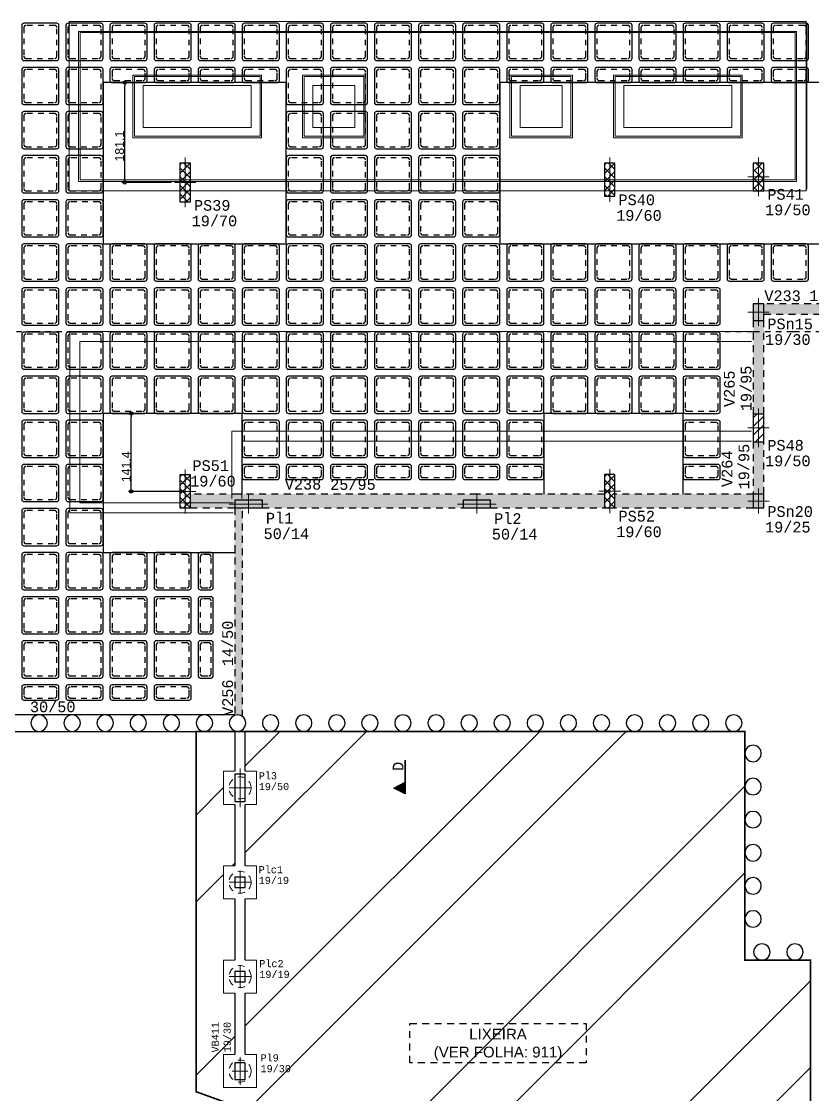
# Model space of a CAD drawing. Header units: millimetres. Extents: x -967 to 563, y -1588 to 506.
# Drawn here: x 59.74 to 74.08, y -275.43 to -255.97 of the extents above; entities that cross this region are included whole.
import ezdxf

# ---------------------------------------------------------------- set-up
doc = ezdxf.new("R2010")
doc.units = ezdxf.units.MM
for name, pattern in [('CYPE_RAYAPUNTOPUNTO', [0.45, 0.225, -0.075, 0, -0.075, 0, -0.075]), ('DASHDOT', [1, 0.5, -0.25, 0, -0.25]), ('ESTILO_TQS_0001', [1, 0.7, -0.3]), ('HIDDEN2', [0.1875, 0.125, -0.0625])]:
    doc.linetypes.add(name, pattern=pattern)
for name, color, linetype, lineweight in [('0017-PAI-PE-001-IMP-R02$0$Modelos genéricos', 252, 'Continuous', 5), ('0017-PAI-PE-001-IMP-R02$0$Pisos', 252, 'Continuous', 5), ('0017-PAI-PE-001-IMP-R02$0$WEVE_ESPESSURA 1', 252, 'Continuous', 5), ('BL_BORDE_ESTACAS', 1, 'Continuous', 9), ('BL_CONTORNO', 5, 'Continuous', 9), ('PILAR_EIXOS', 1, 'Continuous', 0)]:
    doc.layers.add(name, color=color, linetype=linetype, lineweight=lineweight)
for name, color, linetype in [('1', 5, 'Continuous'), ('11', 7, 'Continuous'), ('12', 4, 'Continuous'), ('2', 2, 'Continuous'), ('208', 13, 'Continuous'), ('226', 9, 'Continuous'), ('242', 3, 'Continuous'), ('251', 5, 'Continuous'), ('252', 153, 'ESTILO_TQS_0001'), ('3', 2, 'Continuous'), ('347-XXXX-ARQ-BASE-013-IMPLANTAÇÃO$0$_XREF PAI', 252, 'Continuous'), ('4', 2, 'Continuous'), ('8', 7, 'Continuous'), ('9', 7, 'Continuous'), ('A_htc_alv', 7, 'Continuous'), ('COTAS', 1, 'Continuous'), ('EIXOS', 8, 'DASHDOT')]:
    doc.layers.add(name, color=color, linetype=linetype)
doc.styles.add('ARIAL', font='arial.ttf')
doc.styles.add('TQS_LUCIDA_CONSOLE', font='lucon.TTF')
doc.dimstyles.new('AVILLA 100 2', dxfattribs={"dimtxt": 0.16, "dimasz": 0.06, "dimexe": 0.05, "dimexo": 0.05, "dimgap": 0.01, "dimtad": 3, "dimdec": 1, "dimlfac": 100, "dimzin": 9, "dimdsep": 46, "dimtxsty": 'ARIAL', "dimblk": 'ORIGIN', "dimcen": 1.5, "dimclrd": 10, "dimclre": 10, "dimclrt": 7, "dimadec": 0, "dimazin": 0, "dimtfac": 1, "dimtdec": 1, "dimtmove": 0, "dimatfit": 1, "dimfxl": 1, "dimarcsym": 0})
pattern_1 = [(45, (685.15059, -106.08026), (-0.078577241, 0.078577241), []), (135, (685.15059, -106.08026), (-0.078577241, -0.078577241), [])]

# ---------------------------------------------------------------- blocks, each defined once
blk = doc.blocks.new('_VAONER063700637000750007500')
at = {"layer": '251', "color": 8}
for p, q in [((-33.725, 29.725), (-33.725, -29.725)), ((29.725, 33.725), (-29.725, 33.725)), ((33.725, -29.725), (33.725, 29.725)), ((-29.725, -33.725), (29.725, -33.725))]:
    blk.add_line(p, q, dxfattribs=at)
for centre, start, end in [((-29.725, 29.725), 90, 180), ((29.725, 29.725), 0, 90), ((-29.725, -29.725), 180, 270), ((29.725, -29.725), 270, 0)]:
    blk.add_arc(centre, 4, start, end, dxfattribs=at)
at = {"layer": '252', "color": 8}
for p, q in [((-29.975, 25.975), (-29.975, -25.975)), ((25.975, 29.975), (-25.975, 29.975)), ((29.975, -25.975), (29.975, 25.975)), ((-25.975, -29.975), (25.975, -29.975))]:
    blk.add_line(p, q, dxfattribs=at)
for centre, start, end in [((-25.975, 25.975), 90, 180), ((25.975, 25.975), 0, 90), ((-25.975, -25.975), 180, 270), ((25.975, -25.975), 270, 0)]:
    blk.add_arc(centre, 4, start, end, dxfattribs=at)
blk = doc.blocks.new('_VAONER063700237000750007500')
at = {"layer": '251', "color": 8}
for p, q in [((-33.725, 9.725), (-33.725, -9.725)), ((29.725, 13.725), (-29.725, 13.725)), ((33.725, -9.725), (33.725, 9.725)), ((-29.725, -13.725), (29.725, -13.725))]:
    blk.add_line(p, q, dxfattribs=at)
for centre, start, end in [((-29.725, 9.725), 90, 180), ((29.725, 9.725), 0, 90), ((-29.725, -9.725), 180, 270), ((29.725, -9.725), 270, 0)]:
    blk.add_arc(centre, 4, start, end, dxfattribs=at)
at = {"layer": '252', "color": 8}
for p, q in [((-29.975, 5.975), (-29.975, -5.975)), ((25.975, 9.975), (-25.975, 9.975)), ((29.975, -5.975), (29.975, 5.975)), ((-25.975, -9.975), (25.975, -9.975))]:
    blk.add_line(p, q, dxfattribs=at)
for centre, start, end in [((-25.975, 5.975), 90, 180), ((25.975, 5.975), 0, 90), ((-25.975, -5.975), 180, 270), ((25.975, -5.975), 270, 0)]:
    blk.add_arc(centre, 4, start, end, dxfattribs=at)
blk = doc.blocks.new('_VAONER023700637000750007500')
at = {"layer": '251', "color": 8}
for p, q in [((-13.725, 29.725), (-13.725, -29.725)), ((9.725, 33.725), (-9.725, 33.725)), ((13.725, -29.725), (13.725, 29.725)), ((-9.725, -33.725), (9.725, -33.725))]:
    blk.add_line(p, q, dxfattribs=at)
for centre, start, end in [((-9.725, 29.725), 90, 180), ((9.725, 29.725), 0, 90), ((-9.725, -29.725), 180, 270), ((9.725, -29.725), 270, 0)]:
    blk.add_arc(centre, 4, start, end, dxfattribs=at)
at = {"layer": '252', "color": 8}
for p, q in [((-9.975, 25.975), (-9.975, -25.975)), ((5.975, 29.975), (-5.975, 29.975)), ((9.975, -25.975), (9.975, 25.975)), ((-5.975, -29.975), (5.975, -29.975))]:
    blk.add_line(p, q, dxfattribs=at)
for centre, start, end in [((-5.975, 25.975), 90, 180), ((5.975, 25.975), 0, 90), ((-5.975, -25.975), 180, 270), ((5.975, -25.975), 270, 0)]:
    blk.add_arc(centre, 4, start, end, dxfattribs=at)
blk = doc.blocks.new('NERVURADA TÉRREO 1 MODELO 2 (LO) R0')
at = {"layer": '208', "xscale": 0.01, "yscale": 0.01, "zscale": 0.01}
for name, p in [('_VAONER063700637000750007500', (732.253, -769.512)), ('_VAONER063700637000750007500', (733.053, -769.512)), ('_VAONER063700637000750007500', (733.852, -769.512)), ('_VAONER063700637000750007500', (734.652, -769.512)), ('_VAONER063700637000750007500', (735.451, -769.512)), ('_VAONER063700637000750007500', (736.251, -769.512)), ('_VAONER063700637000750007500', (737.05, -769.512)), ('_VAONER063700637000750007500', (737.85, -769.512)), ('_VAONER063700637000750007500', (738.649, -769.512)), ('_VAONER063700637000750007500', (739.449, -769.512)), ('_VAONER063700637000750007500', (740.248, -769.512)), ('_VAONER063700637000750007500', (741.048, -769.512)), ('_VAONER063700637000750007500', (741.847, -769.512)), ('_VAONER063700637000750007500', (742.647, -769.512)), ('_VAONER063700637000750007500', (743.446, -769.512)), ('_VAONER063700637000750007500', (744.246, -769.512)), ('_VAONER063700637000750007500', (745.045, -769.512)), ('_VAONER063700637000750007500', (745.845, -769.512)), ('_VAONER063700637000750007500', (732.253, -770.312)), ('_VAONER063700637000750007500', (733.053, -770.312)), ('_VAONER063700237000750007500', (733.852, -770.112)), ('_VAONER063700237000750007500', (734.652, -770.112)), ('_VAONER063700237000750007500', (735.451, -770.112)), ('_VAONER063700237000750007500', (736.251, -770.112)), ('_VAONER063700637000750007500', (737.05, -770.312)), ('_VAONER063700637000750007500', (737.85, -770.312)), ('_VAONER063700637000750007500', (738.649, -770.312)), ('_VAONER063700637000750007500', (739.449, -770.312)), ('_VAONER063700637000750007500', (740.248, -770.312)), ('_VAONER063700237000750007500', (741.048, -770.112)), ('_VAONER063700237000750007500', (741.847, -770.112)), ('_VAONER063700237000750007500', (742.647, -770.112)), ('_VAONER063700237000750007500', (743.446, -770.112)), ('_VAONER063700237000750007500', (744.246, -770.112)), ('_VAONER063700237000750007500', (745.045, -770.112)), ('_VAONER063700237000750007500', (745.845, -770.112)), ('_VAONER063700637000750007500', (732.253, -771.111)), ('_VAONER063700637000750007500', (733.053, -771.111)), ('_VAONER063700637000750007500', (737.05, -771.111)), ('_VAONER063700637000750007500', (737.85, -771.111)), ('_VAONER063700637000750007500', (738.649, -771.111)), ('_VAONER063700637000750007500', (739.449, -771.111)), ('_VAONER063700637000750007500', (740.248, -771.111)), ('_VAONER063700637000750007500', (732.253, -771.911)), ('_VAONER063700637000750007500', (733.053, -771.911)), ('_VAONER063700637000750007500', (737.05, -771.911)), ('_VAONER063700637000750007500', (737.85, -771.911)), ('_VAONER063700637000750007500', (738.649, -771.911)), ('_VAONER063700637000750007500', (739.449, -771.911)), ('_VAONER063700637000750007500', (740.248, -771.911)), ('_VAONER063700637000750007500', (732.253, -772.71)), ('_VAONER063700637000750007500', (733.053, -772.71)), ('_VAONER063700637000750007500', (737.05, -772.71)), ('_VAONER063700637000750007500', (737.85, -772.71)), ('_VAONER063700637000750007500', (738.649, -772.71)), ('_VAONER063700637000750007500', (739.449, -772.71)), ('_VAONER063700637000750007500', (740.248, -772.71)), ('_VAONER063700637000750007500', (732.253, -773.51)), ('_VAONER063700637000750007500', (733.053, -773.51)), ('_VAONER063700637000750007500', (733.852, -773.51)), ('_VAONER063700637000750007500', (734.652, -773.51)), ('_VAONER063700637000750007500', (735.451, -773.51)), ('_VAONER063700637000750007500', (736.251, -773.51)), ('_VAONER063700637000750007500', (737.05, -773.51)), ('_VAONER063700637000750007500', (737.85, -773.51)), ('_VAONER063700637000750007500', (738.649, -773.51)), ('_VAONER063700637000750007500', (739.449, -773.51)), ('_VAONER063700637000750007500', (740.248, -773.51)), ('_VAONER063700637000750007500', (741.048, -773.51)), ('_VAONER063700637000750007500', (741.847, -773.51)), ('_VAONER063700637000750007500', (742.647, -773.51)), ('_VAONER063700637000750007500', (743.446, -773.51)), ('_VAONER063700637000750007500', (744.246, -773.51)), ('_VAONER063700637000750007500', (745.045, -773.51)), ('_VAONER063700637000750007500', (745.845, -773.51)), ('_VAONER063700637000750007500', (732.253, -774.309)), ('_VAONER063700637000750007500', (733.053, -774.309)), ('_VAONER063700637000750007500', (733.852, -774.309)), ('_VAONER063700637000750007500', (734.652, -774.309)), ('_VAONER063700637000750007500', (735.451, -774.309)), ('_VAONER063700637000750007500', (736.251, -774.309)), ('_VAONER063700637000750007500', (737.05, -774.309)), ('_VAONER063700637000750007500', (737.85, -774.309)), ('_VAONER063700637000750007500', (738.649, -774.309)), ('_VAONER063700637000750007500', (739.449, -774.309)), ('_VAONER063700637000750007500', (740.248, -774.309)), ('_VAONER063700637000750007500', (741.048, -774.309)), ('_VAONER063700637000750007500', (741.847, -774.309)), ('_VAONER063700637000750007500', (742.647, -774.309)), ('_VAONER063700637000750007500', (743.446, -774.309)), ('_VAONER063700637000750007500', (744.246, -774.309)), ('_VAONER063700637000750007500', (732.253, -775.109)), ('_VAONER063700637000750007500', (733.053, -775.109)), ('_VAONER063700637000750007500', (733.852, -775.109)), ('_VAONER063700637000750007500', (734.652, -775.109)), ('_VAONER063700637000750007500', (735.451, -775.109)), ('_VAONER063700637000750007500', (736.251, -775.109)), ('_VAONER063700637000750007500', (737.05, -775.109)), ('_VAONER063700637000750007500', (737.85, -775.109)), ('_VAONER063700637000750007500', (738.649, -775.109)), ('_VAONER063700637000750007500', (739.449, -775.109)), ('_VAONER063700637000750007500', (740.248, -775.109)), ('_VAONER063700637000750007500', (741.048, -775.109)), ('_VAONER063700637000750007500', (741.847, -775.109)), ('_VAONER063700637000750007500', (742.647, -775.109)), ('_VAONER063700637000750007500', (743.446, -775.109)), ('_VAONER063700637000750007500', (744.246, -775.109)), ('_VAONER063700637000750007500', (732.253, -775.908)), ('_VAONER063700637000750007500', (733.053, -775.908)), ('_VAONER063700637000750007500', (733.852, -775.908)), ('_VAONER063700637000750007500', (734.652, -775.908)), ('_VAONER063700637000750007500', (735.451, -775.908)), ('_VAONER063700637000750007500', (736.251, -775.908)), ('_VAONER063700637000750007500', (737.05, -775.908)), ('_VAONER063700637000750007500', (737.85, -775.908)), ('_VAONER063700637000750007500', (738.649, -775.908)), ('_VAONER063700637000750007500', (739.449, -775.908)), ('_VAONER063700637000750007500', (740.248, -775.908)), ('_VAONER063700637000750007500', (741.048, -775.908)), ('_VAONER063700637000750007500', (741.847, -775.908)), ('_VAONER063700637000750007500', (742.647, -775.908)), ('_VAONER063700637000750007500', (743.446, -775.908)), ('_VAONER063700637000750007500', (744.246, -775.908)), ('_VAONER063700637000750007500', (732.253, -776.708)), ('_VAONER063700637000750007500', (733.053, -776.708)), ('_VAONER063700637000750007500', (736.251, -776.708)), ('_VAONER063700637000750007500', (737.05, -776.708)), ('_VAONER063700637000750007500', (737.85, -776.708)), ('_VAONER063700637000750007500', (738.649, -776.708)), ('_VAONER063700637000750007500', (739.449, -776.708)), ('_VAONER063700637000750007500', (740.248, -776.708)), ('_VAONER063700637000750007500', (741.048, -776.708)), ('_VAONER063700637000750007500', (744.246, -776.708)), ('_VAONER063700637000750007500', (732.253, -777.507)), ('_VAONER063700637000750007500', (733.053, -777.507)), ('_VAONER063700237000750007500', (736.251, -777.307)), ('_VAONER063700237000750007500', (737.05, -777.307)), ('_VAONER063700237000750007500', (737.85, -777.307)), ('_VAONER063700237000750007500', (738.649, -777.307)), ('_VAONER063700237000750007500', (739.449, -777.307)), ('_VAONER063700237000750007500', (740.248, -777.307)), ('_VAONER063700237000750007500', (741.048, -777.307)), ('_VAONER063700237000750007500', (744.246, -777.307)), ('_VAONER063700637000750007500', (732.253, -778.307)), ('_VAONER063700637000750007500', (733.053, -778.307)), ('_VAONER063700637000750007500', (732.253, -779.106)), ('_VAONER063700637000750007500', (733.053, -779.106)), ('_VAONER063700637000750007500', (733.852, -779.106)), ('_VAONER063700637000750007500', (734.652, -779.106)), ('_VAONER023700637000750007500', (735.251, -779.106)), ('_VAONER063700637000750007500', (732.253, -779.906)), ('_VAONER063700637000750007500', (733.053, -779.906)), ('_VAONER063700637000750007500', (733.852, -779.906)), ('_VAONER063700637000750007500', (734.652, -779.906)), ('_VAONER023700637000750007500', (735.251, -779.906)), ('_VAONER063700637000750007500', (732.253, -780.705)), ('_VAONER063700637000750007500', (733.053, -780.705)), ('_VAONER063700637000750007500', (733.852, -780.705)), ('_VAONER063700637000750007500', (734.652, -780.705)), ('_VAONER023700637000750007500', (735.251, -780.705)), ('_VAONER063700237000750007500', (732.253, -781.305)), ('_VAONER063700237000750007500', (733.053, -781.305)), ('_VAONER063700237000750007500', (733.852, -781.305)), ('_VAONER063700237000750007500', (734.652, -781.305))]:
    blk.add_blockref(name, p, dxfattribs=at)
blk = doc.blocks.new('Eixos do pilar')
at = {"layer": 'PILAR_EIXOS'}
for p, q in [((0, -0.5), (0, 0.5)), ((-0.5, 0), (0.5, 0))]:
    blk.add_line(p, q, dxfattribs=at)
blk = doc.blocks.new('MAS. FUND. LIXEIRA (LO) R0')
at = {"layer": '1', "color": 8}
for points in [[(771.812, -397.948), (771.812, -398.672)], [(772.002, -398.672), (772.002, -397.948)], [(771.812, -399.272), (771.812, -400.383)], [(772.002, -400.383), (772.002, -399.272)], [(771.812, -400.983), (771.812, -402.094)], [(772.002, -402.094), (772.002, -400.983)], [(771.812, -402.694), (771.812, -403.806)], [(772.002, -403.806), (772.002, -402.694)]]:
    blk.add_lwpolyline(points, dxfattribs=at)
at = {"layer": '2', "color": 8}
for points in [[(771.812, -399.222), (772.002, -399.222), (772.002, -398.722), (771.812, -398.722), (771.812, -399.222)], [(771.812, -404.256), (772.002, -404.256), (772.002, -403.956), (771.812, -403.956), (771.812, -404.256)]]:
    blk.add_lwpolyline(points, dxfattribs=at)
at = {"layer": '242', "color": 8}
for p, q in [((771.907, -400.683), (771.907, -400.683)), ((771.907, -402.394), (771.907, -402.394))]:
    blk.add_line(p, q, dxfattribs=at)
at = {"layer": '4', "color": 8}
for points in [[(771.812, -400.778), (772.002, -400.778), (772.002, -400.588), (771.812, -400.588), (771.812, -400.778)], [(771.812, -402.489), (772.002, -402.489), (772.002, -402.299), (771.812, -402.299), (771.812, -402.489)]]:
    blk.add_lwpolyline(points, dxfattribs=at)
at = {"layer": 'BL_BORDE_ESTACAS', "color": 8, "linetype": 'HIDDEN2'}
for centre in [(771.907, -398.972), (771.907, -400.683), (771.907, -402.394), (771.907, -404.106)]:
    blk.add_circle(centre, 0.2, dxfattribs=at)
at = {"layer": 'BL_CONTORNO', "color": 8}
for p, q in [((771.812, -398.672), (771.607, -398.672)), ((771.607, -398.672), (771.607, -399.272)), ((772.207, -398.672), (772.002, -398.672)), ((772.207, -399.272), (772.207, -398.672)), ((771.607, -399.272), (771.812, -399.272)), ((771.607, -399.272), (771.607, -399.272)), ((772.002, -399.272), (772.207, -399.272)), ((771.812, -400.383), (771.607, -400.383)), ((771.607, -400.383), (771.607, -400.983)), ((772.207, -400.383), (772.002, -400.383)), ((772.207, -400.983), (772.207, -400.383)), ((771.607, -400.983), (771.812, -400.983)), ((771.607, -400.983), (771.607, -400.983)), ((772.002, -400.983), (772.207, -400.983)), ((771.812, -402.094), (771.607, -402.094)), ((771.607, -402.094), (771.607, -402.694)), ((772.207, -402.094), (772.002, -402.094)), ((772.207, -402.694), (772.207, -402.094)), ((771.607, -402.694), (771.812, -402.694)), ((771.607, -402.694), (771.607, -402.694)), ((772.002, -402.694), (772.207, -402.694)), ((771.812, -403.806), (771.607, -403.806)), ((771.607, -403.806), (771.607, -404.406)), ((772.207, -403.806), (772.002, -403.806)), ((772.207, -404.406), (772.207, -403.806)), ((771.607, -404.406), (772.207, -404.406)), ((771.607, -404.406), (771.607, -404.406))]:
    blk.add_line(p, q, dxfattribs=at)
at = {"layer": 'PILAR_EIXOS', "color": 8, "xscale": 0.39}
for p, yscale in [((771.907, -398.972), 0.7), ((771.907, -400.683), 0.39), ((771.907, -402.394), 0.39)]:
    blk.add_blockref('Eixos do pilar', p, dxfattribs=dict(at, yscale=yscale))
at = {"layer": 'PILAR_EIXOS', "color": 8, "xscale": 0.2808000000000001, "yscale": 0.504, "zscale": 0.7200000000000001}
blk.add_blockref('Eixos do pilar', (771.907, -404.106), dxfattribs=at)
at = {"layer": '11', "color": 8, "linetype": 'Continuous', "style": 'TQS_LUCIDA_CONSOLE'}
blk.add_text('19/30', height=0.13, rotation=90, dxfattribs=at).set_placement((771.738, -403.765))
at = {"layer": '12', "color": 8, "linetype": 'Continuous', "style": 'TQS_LUCIDA_CONSOLE'}
for s, p in [('19/50', (772.247, -399.013)), ('19/19', (772.245, -400.715)), ('19/19', (772.256, -402.418)), ('19/30', (772.279, -404.127))]:
    blk.add_text(s, height=0.13, dxfattribs=at).set_placement(p)
at = {"layer": '8', "color": 8, "linetype": 'Continuous', "style": 'TQS_LUCIDA_CONSOLE'}
blk.add_text('VB411', height=0.13, rotation=90, dxfattribs=at).set_placement((771.522, -403.769))
at = {"layer": '9', "color": 8, "linetype": 'Continuous', "style": 'TQS_LUCIDA_CONSOLE'}
for s, p in [('Pl3', (772.247, -398.818)), ('Plc1', (772.245, -400.52)), ('Plc2', (772.256, -402.223)), ('Pl9', (772.279, -403.932))]:
    blk.add_text(s, height=0.13, dxfattribs=at).set_placement(p)
blk = doc.blocks.new('0017-PAI-PE-001-IMP-R02')
at = {"layer": '0017-PAI-PE-001-IMP-R02$0$Modelos genéricos', "color": 30}
for p, q in [((26.569, 43.232), (25.134, 43.232)), ((25.134, 43.232), (25.134, 40.272)), ((28.419, 43.232), (26.569, 43.232)), ((28.419, 39.179), (28.419, 43.232)), ((30.966, 43.245), (30.966, 29.879)), ((34.039, 43.245), (30.966, 43.245)), ((34.039, 29.879), (34.039, 43.245)), ((25.314, 40.272), (25.314, 43.052)), ((25.314, 43.052), (28.239, 43.052)), ((28.239, 43.052), (28.239, 39.179)), ((31.166, 43.045), (33.839, 43.045)), ((31.166, 30.079), (31.166, 43.045)), ((33.839, 43.045), (33.839, 30.079)), ((31.932, 42.089), (31.932, 39.755)), ((33.066, 42.089), (31.932, 42.089)), ((33.066, 39.755), (33.066, 42.089)), ((32.119, 39.942), (32.119, 41.902)), ((32.119, 41.902), (32.879, 41.902)), ((32.879, 41.902), (32.879, 39.942)), ((26.609, 40.292), (25.389, 40.292)), ((26.609, 30.867), (26.609, 40.292)), ((25.389, 40.112), (26.429, 40.112)), ((26.429, 40.112), (26.429, 30.867)), ((32.879, 39.942), (32.119, 39.942)), ((31.932, 39.755), (33.066, 39.755)), ((28.239, 39.179), (28.239, 39.064)), ((28.419, 39.064), (28.419, 39.179)), ((28.239, 39.064), (28.239, 33.724)), ((28.419, 33.724), (28.419, 39.064)), ((31.932, 39.009), (31.932, 37.875)), ((33.066, 39.009), (31.932, 39.009)), ((33.066, 37.875), (33.066, 39.009)), ((32.119, 38.463), (32.119, 38.822)), ((32.119, 38.822), (32.879, 38.822)), ((32.879, 38.822), (32.879, 38.443)), ((32.119, 38.456), (32.119, 38.462)), ((32.119, 38.45), (32.119, 38.455)), ((32.119, 38.443), (32.119, 38.449)), ((32.119, 38.434), (32.119, 38.441)), ((32.119, 38.428), (32.119, 38.433)), ((32.119, 38.422), (32.119, 38.427)), ((32.119, 38.062), (32.119, 38.42)), ((32.879, 38.442), (32.879, 38.436)), ((32.879, 38.435), (32.879, 38.43)), ((32.879, 38.429), (32.879, 38.423)), ((32.879, 38.421), (32.879, 38.414)), ((32.879, 38.413), (32.879, 38.408)), ((32.879, 38.407), (32.879, 38.402)), ((32.879, 38.4), (32.879, 38.062)), ((32.879, 38.062), (32.119, 38.062)), ((31.932, 37.875), (33.066, 37.875)), ((31.932, 35.249), (31.932, 34.115)), ((33.066, 35.249), (31.932, 35.249)), ((33.066, 34.115), (33.066, 35.249)), ((32.119, 35.062), (32.879, 35.062)), ((32.119, 34.302), (32.119, 35.062)), ((32.879, 35.062), (32.879, 34.302)), ((32.879, 34.302), (32.119, 34.302)), ((31.932, 34.115), (33.066, 34.115)), ((28.239, 33.724), (28.239, 33.609)), ((28.419, 33.609), (28.419, 33.724)), ((28.239, 33.609), (28.239, 30.867)), ((28.419, 30.867), (28.419, 33.609)), ((31.932, 33.369), (31.932, 31.035)), ((33.066, 33.369), (31.932, 33.369)), ((33.066, 31.035), (33.066, 33.369)), ((32.119, 33.182), (32.879, 33.182)), ((32.119, 31.222), (32.119, 33.182)), ((32.879, 33.182), (32.879, 31.222)), ((32.879, 31.222), (32.119, 31.222)), ((31.932, 31.035), (33.066, 31.035)), ((33.839, 30.079), (31.166, 30.079)), ((30.966, 29.879), (34.039, 29.879))]:
    blk.add_line(p, q, dxfattribs=at)
at = {"layer": '0017-PAI-PE-001-IMP-R02$0$Pisos', "color": 30}
for p, q in [((30.999, 29.879), (30.999, 29.862)), ((30.999, 29.862), (30.999, 29.879)), ((30.999, 29.862), (31.199, 29.862)), ((31.199, 29.862), (30.999, 29.862)), ((31.199, 29.862), (31.199, 29.879)), ((31.199, 29.879), (31.199, 29.862)), ((31.399, 29.862), (31.199, 29.862)), ((31.199, 29.862), (31.399, 29.862)), ((31.399, 29.879), (31.399, 29.862)), ((31.399, 29.862), (31.399, 29.879)), ((31.599, 29.862), (31.399, 29.862)), ((31.399, 29.862), (31.599, 29.862)), ((31.599, 29.862), (31.599, 29.879)), ((31.599, 29.879), (31.599, 29.862)), ((31.799, 29.862), (31.599, 29.862)), ((31.599, 29.862), (31.799, 29.862)), ((31.799, 29.862), (31.799, 29.879)), ((31.799, 29.879), (31.799, 29.862)), ((31.999, 29.862), (31.799, 29.862)), ((31.799, 29.862), (31.999, 29.862)), ((31.999, 29.879), (31.999, 29.862)), ((31.999, 29.862), (31.999, 29.879)), ((32.199, 29.862), (31.999, 29.862)), ((31.999, 29.862), (32.199, 29.862)), ((32.199, 29.862), (32.199, 29.879)), ((32.199, 29.879), (32.199, 29.862)), ((32.399, 29.862), (32.199, 29.862)), ((32.199, 29.862), (32.399, 29.862)), ((32.399, 29.879), (32.399, 29.862)), ((32.399, 29.862), (32.399, 29.879)), ((32.399, 29.862), (32.599, 29.862)), ((32.599, 29.862), (32.399, 29.862)), ((32.599, 29.862), (32.599, 29.879)), ((32.599, 29.879), (32.599, 29.862)), ((32.799, 29.862), (32.599, 29.862)), ((32.599, 29.862), (32.799, 29.862)), ((32.799, 29.879), (32.799, 29.862)), ((32.799, 29.862), (32.799, 29.879)), ((32.999, 29.862), (32.799, 29.862)), ((32.799, 29.862), (32.999, 29.862)), ((32.999, 29.862), (32.999, 29.879)), ((32.999, 29.879), (32.999, 29.862)), ((33.199, 29.862), (32.999, 29.862)), ((32.999, 29.862), (33.199, 29.862)), ((33.199, 29.879), (33.199, 29.862)), ((33.199, 29.862), (33.199, 29.879)), ((33.399, 29.862), (33.199, 29.862)), ((33.199, 29.862), (33.399, 29.862)), ((33.399, 29.879), (33.399, 29.862)), ((33.399, 29.862), (33.399, 29.879)), ((33.599, 29.862), (33.399, 29.862)), ((33.399, 29.862), (33.599, 29.862)), ((33.599, 29.862), (33.599, 29.879)), ((33.599, 29.879), (33.599, 29.862)), ((33.799, 29.862), (33.599, 29.862)), ((33.599, 29.862), (33.799, 29.862)), ((33.799, 29.879), (33.799, 29.862)), ((33.799, 29.862), (33.799, 29.879)), ((33.799, 29.862), (34.006, 29.862)), ((33.999, 29.862), (33.799, 29.862)), ((33.999, 29.879), (33.999, 29.862)), ((34.006, 29.862), (34.006, 29.879))]:
    blk.add_line(p, q, dxfattribs=at)
at = {"layer": '0017-PAI-PE-001-IMP-R02$0$WEVE_ESPESSURA 1', "color": 30}
for p, q in [((33.859, 43.072), (31.139, 43.072)), ((31.139, 43.072), (31.139, 30.052)), ((33.859, 30.052), (33.859, 43.072)), ((31.959, 39.782), (31.959, 42.062)), ((31.959, 42.062), (33.039, 42.062)), ((33.039, 42.062), (33.039, 39.782)), ((33.039, 39.782), (31.959, 39.782)), ((31.959, 37.902), (31.959, 38.982)), ((31.959, 38.982), (33.039, 38.982)), ((33.039, 38.982), (33.039, 37.902)), ((33.039, 37.902), (31.959, 37.902)), ((31.959, 34.142), (31.959, 35.222)), ((31.959, 35.222), (33.039, 35.222)), ((33.039, 35.222), (33.039, 34.142)), ((33.039, 34.142), (31.959, 34.142)), ((31.959, 31.062), (31.959, 33.342)), ((31.959, 33.342), (33.039, 33.342)), ((33.039, 33.342), (33.039, 31.062)), ((33.039, 31.062), (31.959, 31.062)), ((31.139, 30.052), (33.859, 30.052))]:
    blk.add_line(p, q, dxfattribs=at)
blk = doc.blocks.new('_CORTEA')
for p, q in [((-1.215955, 0), (-1.008539, 0.414832)), ((-1.213134, 0.001738), (-1.008539, 0.41093)), ((-1.008539, 0.414832), (-0.801992, 0.001738)), ((-1.008539, 0.410929), (-0.803943, 0.001739)), ((0, 0), (-1.215955, 0)), ((-1.213134, 0.001739), (0, 0.001739)), ((-1.198048, 0.03191), (-0.819029, 0.03191)), ((-1.182092, 0.06382), (-0.834984, 0.06382)), ((-1.166137, 0.09573), (-0.85094, 0.09573)), ((-1.150182, 0.12764), (-0.866895, 0.12764)), ((-1.134225, 0.159551), (-0.882851, 0.159551)), ((-1.11827, 0.191461), (-0.898806, 0.191461)), ((-1.102411, 0.223182), (-0.91476, 0.223369)), ((-1.086361, 0.255281), (-0.930716, 0.255281)), ((-1.070407, 0.287191), (-0.946671, 0.287191)), ((-1.054453, 0.319101), (-0.962626, 0.319101)), ((-1.038497, 0.351012), (-0.978581, 0.351012)), ((-1.022543, 0.382922), (-0.994535, 0.382922))]:
    blk.add_line(p, q)
blk.add_lwpolyline([(-1.213134, 0.001739), (-1.008539, 0.410929), (-0.803943, 0.001739), (-1.213134, 0.001739)])
blk = doc.blocks.new('EIXOS DE OBRA TERREO1')
at = {"layer": 'EIXOS', "linetype": 'CYPE_RAYAPUNTOPUNTO'}
blk.add_line((699.3939, -174.7597), (774.5346, -174.7597), dxfattribs=at)
blk = doc.blocks.new('MAS. CONTENÇÃO TÉRREO 1 (LO) R0')
at = {"layer": '3', "color": 8}
for points in [[(832.264, -666.476), (832.253, -666.418), (832.22, -666.37), (832.171, -666.337), (832.114, -666.326), (832.057, -666.337), (832.008, -666.37), (831.975, -666.418), (831.964, -666.476), (831.975, -666.533), (832.008, -666.582), (832.057, -666.614), (832.114, -666.626), (832.171, -666.614), (832.22, -666.582), (832.253, -666.533), (832.264, -666.476)], [(832.864, -666.476), (832.853, -666.418), (832.82, -666.37), (832.771, -666.337), (832.714, -666.326), (832.657, -666.337), (832.608, -666.37), (832.575, -666.418), (832.564, -666.476), (832.575, -666.533), (832.608, -666.582), (832.657, -666.614), (832.714, -666.626), (832.771, -666.614), (832.82, -666.582), (832.853, -666.533), (832.864, -666.476)], [(833.464, -666.476), (833.453, -666.418), (833.42, -666.37), (833.371, -666.337), (833.314, -666.326), (833.257, -666.337), (833.208, -666.37), (833.175, -666.418), (833.164, -666.476), (833.175, -666.533), (833.208, -666.582), (833.257, -666.614), (833.314, -666.626), (833.371, -666.614), (833.42, -666.582), (833.453, -666.533), (833.464, -666.476)], [(834.064, -666.476), (834.053, -666.418), (834.02, -666.37), (833.971, -666.337), (833.914, -666.326), (833.857, -666.337), (833.808, -666.37), (833.775, -666.418), (833.764, -666.476), (833.775, -666.533), (833.808, -666.582), (833.857, -666.614), (833.914, -666.626), (833.971, -666.614), (834.02, -666.582), (834.053, -666.533), (834.064, -666.476)], [(834.664, -666.476), (834.653, -666.418), (834.62, -666.37), (834.571, -666.337), (834.514, -666.326), (834.457, -666.337), (834.408, -666.37), (834.375, -666.418), (834.364, -666.476), (834.375, -666.533), (834.408, -666.582), (834.457, -666.614), (834.514, -666.626), (834.571, -666.614), (834.62, -666.582), (834.653, -666.533), (834.664, -666.476)], [(835.264, -666.476), (835.253, -666.418), (835.22, -666.37), (835.171, -666.337), (835.114, -666.326), (835.057, -666.337), (835.008, -666.37), (834.975, -666.418), (834.964, -666.476), (834.975, -666.533), (835.008, -666.582), (835.057, -666.614), (835.114, -666.626), (835.171, -666.614), (835.22, -666.582), (835.253, -666.533), (835.264, -666.476)], [(835.864, -666.476), (835.853, -666.418), (835.82, -666.37), (835.771, -666.337), (835.714, -666.326), (835.657, -666.337), (835.608, -666.37), (835.575, -666.418), (835.564, -666.476), (835.575, -666.533), (835.608, -666.582), (835.657, -666.614), (835.714, -666.626), (835.771, -666.614), (835.82, -666.582), (835.853, -666.533), (835.864, -666.476)], [(836.464, -666.476), (836.453, -666.418), (836.42, -666.37), (836.371, -666.337), (836.314, -666.326), (836.257, -666.337), (836.208, -666.37), (836.175, -666.418), (836.164, -666.476), (836.175, -666.533), (836.208, -666.582), (836.257, -666.614), (836.314, -666.626), (836.371, -666.614), (836.42, -666.582), (836.453, -666.533), (836.464, -666.476)], [(837.064, -666.476), (837.053, -666.418), (837.02, -666.37), (836.971, -666.337), (836.914, -666.326), (836.857, -666.337), (836.808, -666.37), (836.775, -666.418), (836.764, -666.476), (836.775, -666.533), (836.808, -666.582), (836.857, -666.614), (836.914, -666.626), (836.971, -666.614), (837.02, -666.582), (837.053, -666.533), (837.064, -666.476)], [(837.664, -666.476), (837.653, -666.418), (837.62, -666.37), (837.571, -666.337), (837.514, -666.326), (837.457, -666.337), (837.408, -666.37), (837.375, -666.418), (837.364, -666.476), (837.375, -666.533), (837.408, -666.582), (837.457, -666.614), (837.514, -666.626), (837.571, -666.614), (837.62, -666.582), (837.653, -666.533), (837.664, -666.476)], [(838.264, -666.476), (838.253, -666.418), (838.22, -666.37), (838.171, -666.337), (838.114, -666.326), (838.057, -666.337), (838.008, -666.37), (837.975, -666.418), (837.964, -666.476), (837.975, -666.533), (838.008, -666.582), (838.057, -666.614), (838.114, -666.626), (838.171, -666.614), (838.22, -666.582), (838.253, -666.533), (838.264, -666.476)], [(838.864, -666.476), (838.853, -666.418), (838.82, -666.37), (838.771, -666.337), (838.714, -666.326), (838.657, -666.337), (838.608, -666.37), (838.575, -666.418), (838.564, -666.476), (838.575, -666.533), (838.608, -666.582), (838.657, -666.614), (838.714, -666.626), (838.771, -666.614), (838.82, -666.582), (838.853, -666.533), (838.864, -666.476)], [(839.464, -666.476), (839.453, -666.418), (839.42, -666.37), (839.371, -666.337), (839.314, -666.326), (839.257, -666.337), (839.208, -666.37), (839.175, -666.418), (839.164, -666.476), (839.175, -666.533), (839.208, -666.582), (839.257, -666.614), (839.314, -666.626), (839.371, -666.614), (839.42, -666.582), (839.453, -666.533), (839.464, -666.476)], [(840.064, -666.476), (840.053, -666.418), (840.02, -666.37), (839.971, -666.337), (839.914, -666.326), (839.857, -666.337), (839.808, -666.37), (839.775, -666.418), (839.764, -666.476), (839.775, -666.533), (839.808, -666.582), (839.857, -666.614), (839.914, -666.626), (839.971, -666.614), (840.02, -666.582), (840.053, -666.533), (840.064, -666.476)], [(840.664, -666.476), (840.653, -666.418), (840.62, -666.37), (840.571, -666.337), (840.514, -666.326), (840.457, -666.337), (840.408, -666.37), (840.375, -666.418), (840.364, -666.476), (840.375, -666.533), (840.408, -666.582), (840.457, -666.614), (840.514, -666.626), (840.571, -666.614), (840.62, -666.582), (840.653, -666.533), (840.664, -666.476)], [(841.264, -666.476), (841.253, -666.418), (841.22, -666.37), (841.171, -666.337), (841.114, -666.326), (841.057, -666.337), (841.008, -666.37), (840.975, -666.418), (840.964, -666.476), (840.975, -666.533), (841.008, -666.582), (841.057, -666.614), (841.114, -666.626), (841.171, -666.614), (841.22, -666.582), (841.253, -666.533), (841.264, -666.476)], [(841.614, -667.026), (841.603, -666.968), (841.57, -666.92), (841.521, -666.887), (841.464, -666.876), (841.407, -666.887), (841.358, -666.92), (841.325, -666.968), (841.314, -667.026), (841.325, -667.083), (841.358, -667.132), (841.407, -667.164), (841.464, -667.176), (841.521, -667.164), (841.57, -667.132), (841.603, -667.083), (841.614, -667.026)], [(841.614, -667.626), (841.603, -667.568), (841.57, -667.52), (841.521, -667.487), (841.464, -667.476), (841.407, -667.487), (841.358, -667.52), (841.325, -667.568), (841.314, -667.626), (841.325, -667.683), (841.358, -667.732), (841.407, -667.764), (841.464, -667.776), (841.521, -667.764), (841.57, -667.732), (841.603, -667.683), (841.614, -667.626)], [(841.614, -668.226), (841.603, -668.168), (841.57, -668.12), (841.521, -668.087), (841.464, -668.076), (841.407, -668.087), (841.358, -668.12), (841.325, -668.168), (841.314, -668.226), (841.325, -668.283), (841.358, -668.332), (841.407, -668.364), (841.464, -668.376), (841.521, -668.364), (841.57, -668.332), (841.603, -668.283), (841.614, -668.226)], [(841.614, -668.826), (841.603, -668.768), (841.57, -668.72), (841.521, -668.687), (841.464, -668.676), (841.407, -668.687), (841.358, -668.72), (841.325, -668.768), (841.314, -668.826), (841.325, -668.883), (841.358, -668.932), (841.407, -668.964), (841.464, -668.976), (841.521, -668.964), (841.57, -668.932), (841.603, -668.883), (841.614, -668.826)], [(841.614, -669.426), (841.603, -669.368), (841.57, -669.32), (841.521, -669.287), (841.464, -669.276), (841.407, -669.287), (841.358, -669.32), (841.325, -669.368), (841.314, -669.426), (841.325, -669.483), (841.358, -669.532), (841.407, -669.564), (841.464, -669.576), (841.521, -669.564), (841.57, -669.532), (841.603, -669.483), (841.614, -669.426)], [(841.614, -670.026), (841.603, -669.968), (841.57, -669.92), (841.521, -669.887), (841.464, -669.876), (841.407, -669.887), (841.358, -669.92), (841.325, -669.968), (841.314, -670.026), (841.325, -670.083), (841.358, -670.132), (841.407, -670.164), (841.464, -670.176), (841.521, -670.164), (841.57, -670.132), (841.603, -670.083), (841.614, -670.026)], [(841.774, -670.626), (841.763, -670.568), (841.73, -670.52), (841.681, -670.487), (841.624, -670.476), (841.567, -670.487), (841.518, -670.52), (841.485, -670.568), (841.474, -670.626), (841.485, -670.683), (841.518, -670.732), (841.567, -670.764), (841.624, -670.776), (841.681, -670.764), (841.73, -670.732), (841.763, -670.683), (841.774, -670.626)], [(842.374, -670.626), (842.363, -670.568), (842.33, -670.52), (842.281, -670.487), (842.224, -670.476), (842.167, -670.487), (842.118, -670.52), (842.085, -670.568), (842.074, -670.626), (842.085, -670.683), (842.118, -670.732), (842.167, -670.764), (842.224, -670.776), (842.281, -670.764), (842.33, -670.732), (842.363, -670.683), (842.374, -670.626)]]:
    blk.add_lwpolyline(points, dxfattribs=at)
at = {"layer": '4', "color": 8}
for points in [[(828.664, -666.476), (828.653, -666.418), (828.62, -666.37), (828.571, -666.337), (828.514, -666.326), (828.457, -666.337), (828.408, -666.37), (828.375, -666.418), (828.364, -666.476), (828.375, -666.533), (828.408, -666.582), (828.457, -666.614), (828.514, -666.626), (828.571, -666.614), (828.62, -666.582), (828.653, -666.533), (828.664, -666.476)], [(829.264, -666.476), (829.253, -666.418), (829.22, -666.37), (829.171, -666.337), (829.114, -666.326), (829.057, -666.337), (829.008, -666.37), (828.975, -666.418), (828.964, -666.476), (828.975, -666.533), (829.008, -666.582), (829.057, -666.614), (829.114, -666.626), (829.171, -666.614), (829.22, -666.582), (829.253, -666.533), (829.264, -666.476)], [(829.864, -666.476), (829.853, -666.418), (829.82, -666.37), (829.771, -666.337), (829.714, -666.326), (829.657, -666.337), (829.608, -666.37), (829.575, -666.418), (829.564, -666.476), (829.575, -666.533), (829.608, -666.582), (829.657, -666.614), (829.714, -666.626), (829.771, -666.614), (829.82, -666.582), (829.853, -666.533), (829.864, -666.476)], [(830.464, -666.476), (830.453, -666.418), (830.42, -666.37), (830.371, -666.337), (830.314, -666.326), (830.257, -666.337), (830.208, -666.37), (830.175, -666.418), (830.164, -666.476), (830.175, -666.533), (830.208, -666.582), (830.257, -666.614), (830.314, -666.626), (830.371, -666.614), (830.42, -666.582), (830.453, -666.533), (830.464, -666.476)], [(831.064, -666.476), (831.053, -666.418), (831.02, -666.37), (830.971, -666.337), (830.914, -666.326), (830.857, -666.337), (830.808, -666.37), (830.775, -666.418), (830.764, -666.476), (830.775, -666.533), (830.808, -666.582), (830.857, -666.614), (830.914, -666.626), (830.971, -666.614), (831.02, -666.582), (831.053, -666.533), (831.064, -666.476)], [(831.664, -666.476), (831.653, -666.418), (831.62, -666.37), (831.571, -666.337), (831.514, -666.326), (831.457, -666.337), (831.408, -666.37), (831.375, -666.418), (831.364, -666.476), (831.375, -666.533), (831.408, -666.582), (831.457, -666.614), (831.514, -666.626), (831.571, -666.614), (831.62, -666.582), (831.653, -666.533), (831.664, -666.476)]]:
    blk.add_lwpolyline(points, dxfattribs=at)
blk = doc.blocks.new('_Origin')
at = {"color": 0, "linetype": 'ByBlock', "lineweight": -2}
blk.add_line((0, 0), (-1, 0), dxfattribs=at)
blk.add_circle((0, 0), 0.5, dxfattribs=at)
blk = doc.blocks.new('*D743')
at = {"layer": 'COTAS', "color": 10, "linetype": 'ByBlock', "lineweight": -2, "transparency": 16777216}
for p, q in [((842.977, -602.27), (842.907, -602.27)), ((842.957, -604.02), (842.957, -602.33)), ((843.809, -604.08), (842.907, -604.08))]:
    blk.add_line(p, q, dxfattribs=at)
at = {"layer": 'Defpoints', "color": 0, "linetype": 'ByBlock', "transparency": 16777216}
for p in [(842.957, -602.27), (843.027, -602.27), (843.859, -604.08)]:
    blk.add_point(p, dxfattribs=at)
at = {"layer": 'COTAS', "color": 10, "linetype": 'ByBlock', "lineweight": -2, "transparency": 16777216, "xscale": 0.06, "yscale": 0.06, "zscale": 0.06}
for p, rotation in [((842.957, -602.27), 90), ((842.957, -604.08), 270)]:
    blk.add_blockref('_Origin', p, dxfattribs=dict(at, rotation=rotation))
at = {"layer": 'COTAS', "color": 7, "linetype": 'ByBlock', "transparency": 16777216, "insert": (842.865, -603.422), "char_height": 0.16, "attachment_point": 5, "rotation": 90, "style": 'ARIAL'}
blk.add_mtext('181.1', dxfattribs=at)
blk = doc.blocks.new('*D773')
at = {"layer": 'COTAS', "color": 10, "linetype": 'ByBlock', "lineweight": -2, "transparency": 16777216}
for p, q in [((843.035, -608.266), (843.025, -608.266)), ((843.075, -609.62), (843.075, -608.326)), ((844.004, -609.68), (843.025, -609.68))]:
    blk.add_line(p, q, dxfattribs=at)
at = {"layer": 'Defpoints', "color": 0, "linetype": 'ByBlock', "transparency": 16777216}
for p in [(843.075, -608.266), (843.085, -608.266), (844.054, -609.68)]:
    blk.add_point(p, dxfattribs=at)
at = {"layer": 'COTAS', "color": 10, "linetype": 'ByBlock', "lineweight": -2, "transparency": 16777216, "xscale": 0.06, "yscale": 0.06, "zscale": 0.06}
for p, rotation in [((843.075, -608.266), 90), ((843.075, -609.68), 270)]:
    blk.add_blockref('_Origin', p, dxfattribs=dict(at, rotation=rotation))
at = {"layer": 'COTAS', "color": 7, "linetype": 'ByBlock', "transparency": 16777216, "insert": (842.984, -609.235), "char_height": 0.16, "attachment_point": 5, "rotation": 90, "style": 'ARIAL'}
blk.add_mtext('141.4', dxfattribs=at)
blk = doc.blocks.new('COTAS TÉRREO (LO) R0')
at = {"layer": 'COTAS', "linetype": 'ByBlock'}
for base, p1, p2, picture, middle in [((842.9570179297, -602.2698861131), (843.8592448012, -604.0803861132), (843.0274948043, -602.2698861131), '*D743', (842.9570179297, -603.4221211063)), ((843.0747, -608.2664), (844.0542, -609.6804), (843.0847, -608.2664), '*D773', (843.0747, -609.2355))]:
    dim = blk.add_linear_dim(base=base, p1=p1, p2=p2, angle=90, dimstyle='AVILLA 100 2', dxfattribs=at)
    dim.commit()
    dim.dimension.update_dxf_attribs({"geometry": picture, "text_midpoint": middle, "dimtype": 128})

msp = doc.modelspace()

# ---------------------------------------------------------------- hatches: boundary and pattern name
at = {"linetype": 'ByBlock'}
h = msp.add_hatch(dxfattribs=at)
h.set_pattern_fill('ANSI37', color=4, scale=0.035)
h.set_pattern_definition(pattern_1)
h.paths.add_polyline_path([(62.6107, -259.2421), (62.8007, -259.2421), (62.8007, -258.5421), (62.6107, -258.5421)])
h = msp.add_hatch(dxfattribs=at)
h.set_pattern_fill('ANSI37', color=4, scale=0.035)
h.set_pattern_definition(pattern_1)
h.paths.add_polyline_path([(70.3107, -259.1421), (70.5007, -259.1421), (70.5007, -258.5421), (70.3107, -258.5421)])
h = msp.add_hatch(dxfattribs=at)
h.set_pattern_fill('ANSI37', color=4, scale=0.035)
h.set_pattern_definition(pattern_1)
h.paths.add_polyline_path([(73.0107, -259.0421), (73.2007, -259.0421), (73.2007, -258.5421), (73.0107, -258.5421)])
h = msp.add_hatch(dxfattribs=at)
h.set_pattern_fill('ANSI31', color=4, scale=0.035)
h.set_pattern_definition([(45, (585.15059, -196.08026), (-0.07857724, 0.07857724), [])])
h.paths.add_polyline_path([(73.0107, -263.5921), (73.2007, -263.5921), (73.2007, -263.0921), (73.0107, -263.0921)])
h = msp.add_hatch(dxfattribs=at)
h.set_pattern_fill('ANSI37', color=4, scale=0.035)
h.set_pattern_definition(pattern_1)
h.paths.add_polyline_path([(62.6107, -264.7921), (62.8007, -264.7921), (62.8007, -264.1921), (62.6107, -264.1921)])
h = msp.add_hatch(dxfattribs=at)
h.set_pattern_fill('ANSI37', color=4, scale=0.035)
h.set_pattern_definition(pattern_1)
h.paths.add_polyline_path([(70.3107, -264.7871), (70.5007, -264.7871), (70.5007, -264.1871), (70.3107, -264.1871)])
at = {"layer": 'A_htc_alv', "linetype": 'ByBlock', "true_color": 0x78678e}
h = msp.add_hatch(color=8, dxfattribs=at)
h.dxf.hatch_style = 1
h.paths.add_polyline_path([(73.2007, -261.0921), (73.0107, -261.0921), (73.0107, -263.0921), (73.2007, -263.0921)])
h = msp.add_hatch(color=8, dxfattribs=at)
h.dxf.hatch_style = 1
h.paths.add_polyline_path([(79.2657, -261.0921), (73.2007, -261.0921), (73.2007, -261.2821), (79.2657, -261.2821)])
h = msp.add_hatch(color=8, dxfattribs=at)
h.dxf.hatch_style = 1
h.paths.add_polyline_path([(73.2007, -263.5921), (73.0107, -263.5921), (73.0107, -264.7921), (73.2007, -264.7921)])
h = msp.add_hatch(color=8, dxfattribs=at)
h.dxf.hatch_style = 1
h.paths.add_polyline_path([(70.3107, -264.5421), (62.8007, -264.5421), (62.8007, -264.7921), (70.3107, -264.7921)])
h = msp.add_hatch(color=8, dxfattribs=at)
h.dxf.hatch_style = 1
h.paths.add_polyline_path([(73.0107, -264.5421), (70.5007, -264.5421), (70.5007, -264.7921), (73.0107, -264.7921)])
at = {"layer": 'A_htc_alv', "linetype": 'ByBlock', "true_color": 0x51a904}
h = msp.add_hatch(color=74, dxfattribs=at)
h.dxf.hatch_style = 1
h.paths.add_polyline_path([(63.7457, -264.7921), (63.6057, -264.7921), (63.6057, -268.5421), (63.6557, -268.5421), (63.7131, -268.5536), (63.7457, -268.5753)])
at = {"layer": 'A_htc_alv', "linetype": 'ByBlock', "true_color": 0xe5e878}
h = msp.add_hatch(dxfattribs=at)
h.set_pattern_fill('ANSI32', color=61, scale=0.35)
h.set_pattern_definition([(45, (-781.3485, 45.1883), (-2.357317, 2.357317), []), (45, (-779.777, 45.1883), (-2.357317, 2.357317), [])])
h.paths.add_polyline_path([(72.8557, -268.8421), (63.7957, -268.8421), (63.7957, -269.5663), (64.0007, -269.5663), (64.0007, -270.1663), (63.7957, -270.1663), (63.7957, -271.2773), (64.0007, -271.2773), (64.0007, -271.8773), (63.7957, -271.8773), (63.7957, -272.9883), (64.0007, -272.9883), (64.0007, -273.5883), (63.7957, -273.5883), (63.7957, -274.6994), (64.0007, -274.6994), (64.0007, -275.2994), (63.4007, -275.2994), (63.4007, -274.6994), (63.6057, -274.6994), (63.6057, -273.5883), (63.4007, -273.5883), (63.4007, -272.9883), (63.6057, -272.9883), (63.6057, -271.8773), (63.4007, -271.8773), (63.4007, -271.2773), (63.6057, -271.2773), (63.6057, -270.1663), (63.4007, -270.1663), (63.4007, -269.5663), (63.6057, -269.5663), (63.6057, -268.8421), (62.9039, -268.8421), (62.9039, -275.3741), (74.0457, -279.3911), (74.0457, -272.9921), (72.8557, -272.9921)])
h.paths.add_polyline_path([(63.6094, -274.7061), (63.6094, -273.9859), (63.3244, -273.9859), (63.3244, -274.7061)], flags=25)
h.paths.add_polyline_path([(63.3542, -274.7014), (63.3542, -273.9994), (63.1237, -273.9994), (63.1237, -274.7014)], flags=24)
h.paths.add_polyline_path([(64.0021, -273.3894), (64.7223, -273.3894), (64.7223, -273.1044), (64.0021, -273.1044)], flags=24)
h.paths.add_polyline_path([(64.009, -273.1601), (64.5904, -273.1601), (64.5904, -272.9163), (64.009, -272.9163)], flags=24)
h.paths.add_polyline_path([(63.9917, -271.6868), (64.7118, -271.6868), (64.7118, -271.4019), (63.9917, -271.4019)], flags=25)
h.paths.add_polyline_path([(63.9985, -271.4575), (64.5799, -271.4575), (64.5799, -271.2137), (63.9985, -271.2137)], flags=25)
h.paths.add_polyline_path([(63.9939, -269.9847), (64.7141, -269.9847), (64.7141, -269.6997), (63.9939, -269.6997)], flags=25)
h.paths.add_polyline_path([(64.0005, -269.7568), (64.4575, -269.7568), (64.4575, -269.5112), (64.0005, -269.5112)], flags=25)
h.paths.add_polyline_path([(64.025, -275.0989), (64.7452, -275.0989), (64.7452, -274.8139), (64.025, -274.8139)], flags=24)
h.paths.add_polyline_path([(64.0315, -274.8711), (64.4885, -274.8711), (64.4885, -274.6255), (64.0315, -274.6255)], flags=24)
h.paths.add_polyline_path([(66.7331, -274.085), (66.7331, -274.9583), (70.0268, -274.9583), (70.0268, -274.085)], flags=24)

# ---------------------------------------------------------------- linework, layer by layer
at = {"color": 41, "linetype": 'HIDDEN2', "true_color": 0xf4ee51, "const_width": 0.03}
msp.add_lwpolyline([(74.0457, -279.3911), (62.9039, -275.3741), (62.9039, -268.8421), (72.8557, -268.8421), (72.8557, -272.9921), (74.0457, -272.9921), (74.0457, -279.3911)], dxfattribs=at)
at = {"layer": '1'}
for points in [[(61.2167, -260.0051), (64.5397, -260.0051), (64.5397, -257.0816), (61.2167, -257.0816), (61.2167, -260.0051)], [(68.4122, -260.0051), (74.9332, -260.0051), (74.9332, -257.0816), (68.4122, -257.0816), (68.4122, -260.0051)], [(63.7402, -264.5421), (63.7402, -263.0781), (61.2167, -263.0781), (61.2167, -265.6016)], [(71.7352, -264.5421), (71.7352, -263.0781), (69.2117, -263.0781)], [(69.2117, -263.0781), (69.2117, -264.5421)], [(61.2167, -265.6016), (63.6057, -265.6016), (63.6057, -265.6204)], [(60.1557, -268.5421), (59.5557, -268.5421)], [(60.7557, -268.5421), (60.1557, -268.5421)], [(61.3557, -268.5421), (60.7557, -268.5421)], [(61.9557, -268.5421), (61.3557, -268.5421)], [(62.5557, -268.5421), (61.9557, -268.5421)], [(63.1557, -268.5421), (62.5557, -268.5421)], [(63.6057, -268.5421), (63.1557, -268.5421)], [(59.5557, -268.8421), (60.1557, -268.8421)], [(60.1557, -268.8421), (60.7557, -268.8421)], [(60.7557, -268.8421), (61.3557, -268.8421)], [(61.3557, -268.8421), (61.9557, -268.8421)], [(61.9557, -268.8421), (62.5557, -268.8421)], [(62.5557, -268.8421), (63.1557, -268.8421)], [(63.1557, -268.8421), (63.7957, -268.8421)]]:
    msp.add_lwpolyline(points, dxfattribs=at)
at = {"layer": '1', "linetype": 'HIDDEN2'}
for points in [[(76.0832, -261.0921), (73.2007, -261.0921)], [(73.0107, -261.3921), (73.0107, -263.0921)], [(73.2007, -261.2821), (76.0832, -261.2821)], [(73.2007, -263.0921), (73.2007, -261.3921)], [(73.0107, -263.5921), (73.0107, -264.5421)], [(73.2007, -264.5421), (73.2007, -263.5921)], [(63.6757, -264.5421), (62.8007, -264.5421)], [(67.995, -264.5421), (63.6757, -264.5421)], [(70.3107, -264.5421), (67.995, -264.5421)], [(73.0107, -264.5421), (70.5007, -264.5421)], [(62.8007, -264.7921), (63.6057, -264.7921)], [(63.6057, -264.7921), (63.6057, -268.5521)], [(63.7457, -268.5753), (63.7457, -264.7921)], [(64.1057, -264.7921), (67.745, -264.7921)], [(68.245, -264.7921), (70.4057, -264.7921)], [(70.4057, -264.7921), (73.0107, -264.7921)]]:
    msp.add_lwpolyline(points, dxfattribs=at)
at = {"layer": '2'}
for points in [[(73.0107, -261.3921), (73.2007, -261.3921), (73.2007, -261.0921), (73.0107, -261.0921), (73.0107, -261.3921)], [(73.0107, -264.7921), (73.2007, -264.7921), (73.2007, -264.5421), (73.0107, -264.5421), (73.0107, -264.7921)], [(63.6057, -264.7921), (64.1057, -264.7921), (64.1057, -264.6521), (63.6057, -264.6521), (63.6057, -264.7921)], [(67.745, -264.7918), (68.245, -264.7918), (68.245, -264.6518), (67.745, -264.6518), (67.745, -264.7918)]]:
    msp.add_lwpolyline(points, dxfattribs=at)
at = {"layer": '3'}
msp.add_lwpolyline([(73.0107, -263.5921), (73.2007, -263.5921), (73.2007, -263.0921), (73.0107, -263.0921), (73.0107, -263.5921)], dxfattribs=at)
at = {"layer": '4'}
for points in [[(62.6107, -259.2421), (62.8007, -259.2421), (62.8007, -258.5421), (62.6107, -258.5421), (62.6107, -259.2421)], [(70.3107, -259.1421), (70.5007, -259.1421), (70.5007, -258.5421), (70.3107, -258.5421), (70.3107, -259.1421)], [(73.0107, -259.0421), (73.2007, -259.0421), (73.2007, -258.5421), (73.0107, -258.5421), (73.0107, -259.0421)], [(62.6107, -264.7921), (62.8007, -264.7921), (62.8007, -264.1921), (62.6107, -264.1921), (62.6107, -264.7921)], [(70.3107, -264.7871), (70.5007, -264.7871), (70.5007, -264.1871), (70.3107, -264.1871), (70.3107, -264.7871)]]:
    msp.add_lwpolyline(points, dxfattribs=at)

# ---------------------------------------------------------------- block references
at = {"color": 9, "linetype": 'ByBlock'}
msp.add_blockref('EIXOS DE OBRA TERREO1', (-672.1735, -86.8324), dxfattribs=at)
at = {"layer": '226', "xscale": 0.5, "yscale": 0.5, "zscale": 0.01, "rotation": 90}
msp.add_blockref('_CORTEA', (66.6981, -269.3645), dxfattribs=at)
at = {"layer": '347-XXXX-ARQ-BASE-013-IMPLANTAÇÃO$0$_XREF PAI', "rotation": 90.00000000000003}
msp.add_blockref('0017-PAI-PE-001-IMP-R02', (103.8457, -290.0121), dxfattribs=at)
at = {"layer": 'COTAS', "color": 6, "linetype": 'ByBlock'}
msp.add_blockref('COTAS TÉRREO (LO) R0', (-781.3485, 345.1883), dxfattribs=at)
at = {"layer": 'COTAS', "color": 40, "linetype": 'ByBlock', "true_color": 0xf8d731}
msp.add_blockref('NERVURADA TÉRREO 1 MODELO 2 (LO) R0', (-672.1735, 513.1676), dxfattribs=at)
at = {"layer": 'COTAS', "color": 3, "linetype": 'ByBlock'}
for name, p in [('MAS. CONTENÇÃO TÉRREO 1 (LO) R0', (-768.4582, 397.7837)), ('MAS. FUND. LIXEIRA (LO) R0', (-708.206, 129.1061))]:
    msp.add_blockref(name, p, dxfattribs=at)
at = {"layer": 'PILAR_EIXOS'}
for p, xscale, yscale in [((62.7057, -258.8921), 0.39, 0.9), ((70.4057, -258.8421), 0.39, 0.8), ((73.1057, -258.7921), 0.39, 0.7), ((73.1057, -261.2421), 0.39, 0.5), ((73.1057, -263.3421), 0.39, 0.7), ((62.7057, -264.4921), 0.39, 0.8), ((70.4057, -264.4871), 0.39, 0.8), ((73.1057, -264.6671), 0.39, 0.45), ((63.8557, -264.7221), 0.7, 0.34), ((67.995, -264.7218), 0.7, 0.34)]:
    msp.add_blockref('Eixos do pilar', p, dxfattribs=dict(at, xscale=xscale, yscale=yscale))

# ---------------------------------------------------------------- texts
at = {"color": 41, "linetype": 'HIDDEN2', "true_color": 0xf4ee51, "insert": (68.38, -274.5217), "char_height": 0.195, "width": 3.001211, "attachment_point": 5, "style": 'ARIAL', "bg_fill": 16, "box_fill_scale": 1.5, "bg_fill_color": 256, "bg_fill_transparency": 0}
msp.add_mtext('\\pxqc;LIXEIRA \\P(VER FOLHA: 911)', dxfattribs=at)
at = {"layer": '11', "linetype": 'Continuous', "style": 'TQS_LUCIDA_CONSOLE'}
for s, p in [('19/95', (74.0242, -261.0433)), ('25/95', (65.3356, -264.4641)), ('30/50', (59.8905, -268.4949))]:
    msp.add_text(s, height=0.195, dxfattribs=at).set_placement(p)
for s, p in [('19/95', (72.9782, -263.0383)), ('19/95', (72.9378, -264.4554)), ('14/50', (63.5732, -267.6616))]:
    msp.add_text(s, height=0.195, rotation=90, dxfattribs=at).set_placement(p)
at = {"layer": '12', "linetype": 'Continuous', "style": 'TQS_LUCIDA_CONSOLE'}
for s, p in [('19/50', (73.2232, -259.487)), ('19/70', (62.8232, -259.687)), ('19/60', (70.5232, -259.587)), ('19/30', (73.2232, -261.837)), ('19/50', (73.2232, -264.037)), ('19/60', (62.796, -264.4047)), ('19/60', (70.5232, -265.3216)), ('19/25', (73.2232, -265.237)), ('50/14', (64.1282, -265.3564)), ('50/14', (68.2675, -265.3652))]:
    msp.add_text(s, height=0.195, dxfattribs=at).set_placement(p)
at = {"layer": '226', "style": 'TQS_LUCIDA_CONSOLE'}
msp.add_text('D', height=0.195, rotation=90, dxfattribs=at).set_placement((66.6656, -269.5595))
at = {"layer": '8', "linetype": 'Continuous', "style": 'TQS_LUCIDA_CONSOLE'}
for s, p in [('V233', (73.211, -261.0433)), ('V238', (64.513, -264.4592))]:
    msp.add_text(s, height=0.195, dxfattribs=at).set_placement(p)
for s, p in [('V265', (72.6729, -262.9621)), ('V264', (72.6321, -264.4121)), ('V256', (63.5732, -268.5621))]:
    msp.add_text(s, height=0.195, rotation=90, dxfattribs=at).set_placement(p)
at = {"layer": '9', "linetype": 'Continuous', "style": 'TQS_LUCIDA_CONSOLE'}
for s, p in [('PS41', (73.2657, -259.2046)), ('PS39', (62.8657, -259.4046)), ('PS40', (70.5657, -259.3046)), ('PSn15', (73.2657, -261.5546)), ('PS48', (73.2657, -263.7546)), ('PS51', (62.8385, -264.1223)), ('Pl1', (64.1707, -265.074)), ('Pl2', (68.31, -265.0828)), ('PS52', (70.5657, -265.0392)), ('PSn20', (73.2657, -264.9546))]:
    msp.add_text(s, height=0.195, dxfattribs=at).set_placement(p)

doc.saveas('drawing.dxf')
